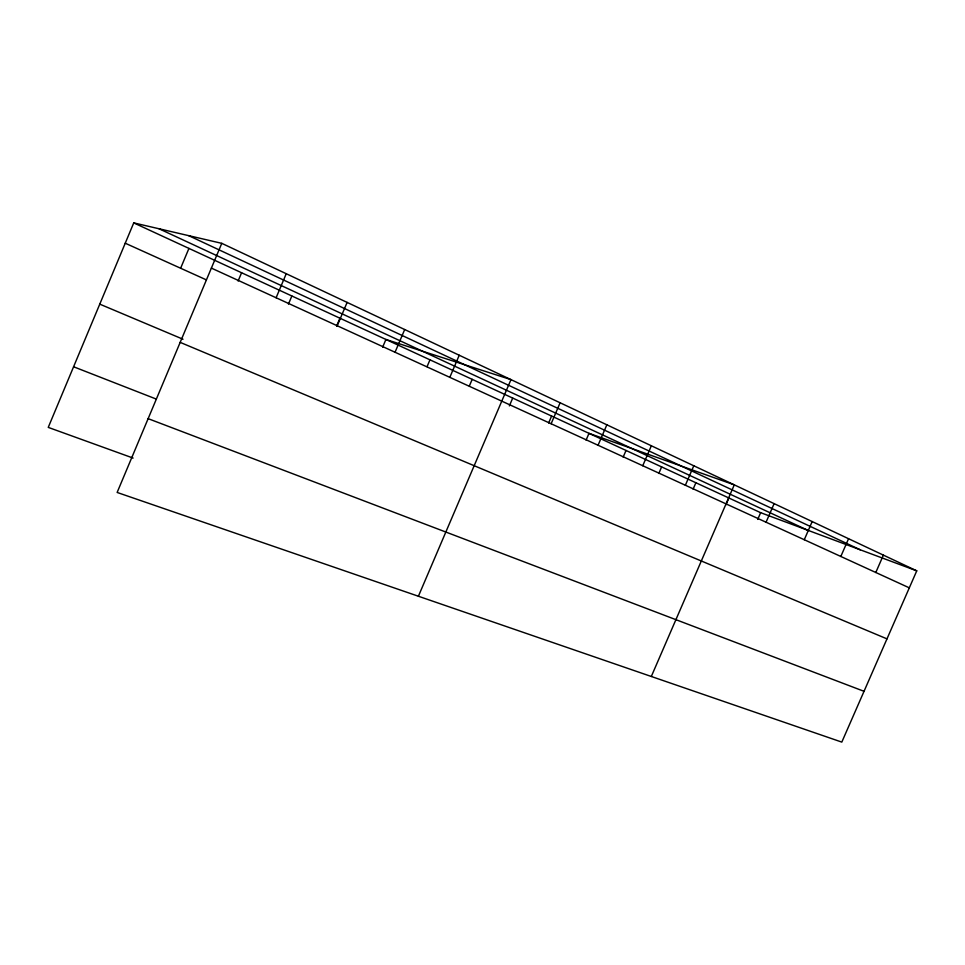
<?xml version="1.0" encoding="UTF-8"?>
<svg xmlns="http://www.w3.org/2000/svg" width="965" height="965" viewBox="0 0 965 965"><rect width="100%" height="100%" fill="white"/><g stroke="black" fill="none" stroke-linecap="round" stroke-linejoin="round"><path stroke-width="1.45" d="M221.781 243.337L117.139 492.452L841.806 742.109L916.75 570.846L221.781 243.337L133.737 222.891L48.25 427.386L133.11 458.073M180.624 268.234L188.935 248.415M238.102 281.044L241.588 272.745M276.111 297.763L286.243 273.71M288.451 304.096L291.864 295.99M336.58 326.134L339.933 318.209M337.231 325.76L347.123 302.407M382.635 347.219L385.916 339.463L510.968 379.619L418.4 596.237M395.047 352.249L404.697 329.535M427.073 366.628L429.968 359.824M449.823 377.339L459.231 355.241M469.352 386.012L472.187 379.342M509.363 405.903L512.705 398.075M548.639 422.984L551.606 416.06M551.124 423.756L560.11 402.779M586.081 440.124L589 433.345L734.281 484.852L651.315 676.477M598.059 445.251L606.852 424.793M623.161 457.108L626.032 450.462M642.75 465.733L651.351 445.77M658.818 473.429L661.628 466.915M685.367 485.25L693.787 465.769M693.123 489.146L695.886 482.741M725.897 504.84L728.865 497.988M757.73 519.399L760.637 512.68L916.75 570.846M766.053 522.222L774.123 503.633M804.279 539.725L812.18 521.558M840.829 556.467L848.561 538.711M875.798 572.498L883.385 555.116M148.14 418.653L864.037 691.314M73.593 366.772L156.282 399.076M180.178 342.37L886.98 638.866M99.769 304.144L183.024 339.234M125.245 243.216L206.353 279.862M211.371 268.101L909.307 587.842M133.737 222.891L760.637 512.68M159.056 228.777L807.391 530.099M188.73 235.665L860.237 549.785"/></g></svg>
